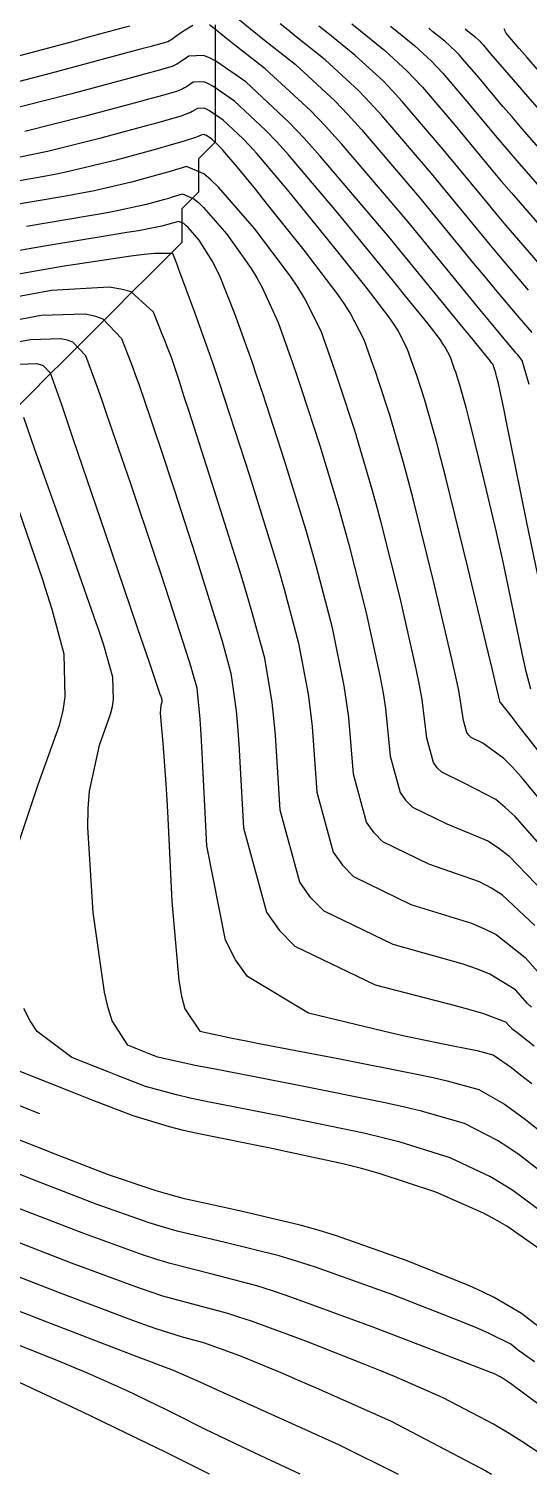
# Model space of a CAD drawing. Header units: metres. Extents: x 837475 to 838479, y 1189012 to 1191015.
# Drawn here: x 838031.8 to 838061.6, y 1189013.9 to 1189100.2 of the extents above; entities that cross this region are included whole.
import ezdxf

# ---------------------------------------------------------------- set-up
doc = ezdxf.new("R2010")
doc.units = ezdxf.units.M
doc.header["$LTSCALE"] = 0.3
for name, color, linetype in [('COTAS 10', 1, 'Continuous'), ('COTAS INT', 252, 'Continuous'), ('DRENAJE', 5, 'Continuous')]:
    doc.layers.add(name, color=color, linetype=linetype)

msp = doc.modelspace()

# ---------------------------------------------------------------- linework, layer by layer
at = {"layer": 'COTAS 10'}
for points, elevation in [([(838062.227, 1189086.254), (838060.295, 1189088.497), (838059.694, 1189089.21), (838059.064, 1189089.962), (838056.548, 1189093.009), (838054.094, 1189095.886), (838053.503, 1189096.531), (838052.951, 1189097.111), (838051.274, 1189098.656), (838049.646, 1189099.961), (838049.124, 1189100.389)], 1790), ([(838062.161, 1189097.819), (838061.561, 1189098.504), (838061.078, 1189099.057), (838060.304, 1189099.955), (838060.286, 1189099.999), (838060.28, 1189100.014), (838060.273, 1189100.031), (838060.245, 1189100.102), (838060.203, 1189100.192), (838060.189, 1189100.22)], 1800), ([(838061.783, 1189060.765), (838061.506, 1189061.826), (838061.402, 1189062.284), (838061.285, 1189062.813), (838060.765, 1189065.312), (838060.121, 1189068.368), (838059.926, 1189069.248), (838059.725, 1189070.141), (838058.94, 1189073.488), (838058.22, 1189076.417), (838058.06, 1189077.047), (838057.917, 1189077.599), (838057.54, 1189078.94), (838057.292, 1189079.701), (838057.229, 1189079.887), (838057.169, 1189080.063), (838056.976, 1189080.609), (838056.665, 1189081.203), (838056.532, 1189081.409), (838056.378, 1189081.633), (838055.65, 1189082.592), (838054.303, 1189084.256), (838053.759, 1189084.925), (838053.14, 1189085.684), (838050.286, 1189089.178), (838047.303, 1189092.694), (838046.603, 1189093.468), (838045.958, 1189094.154), (838044.082, 1189095.91), (838042.779, 1189096.806), (838042.494, 1189096.95), (838042.243, 1189097.049), (838041.61, 1189097.032), (838041.205, 1189096.76), (838041.096, 1189096.698), (838040.989, 1189096.642), (838040.616, 1189096.488), (838039.563, 1189096.19), (838039.027, 1189096.044), (838038.385, 1189095.869), (838035.187, 1189095.008), (838031.551, 1189094.089)], 1780), ([(838062.026, 1189046.655), (838060.089, 1189048.458), (838059.429, 1189048.873), (838058.716, 1189049.252), (838055.691, 1189050.321), (838052.948, 1189051.65), (838052.412, 1189052.194), (838051.972, 1189052.815), (838051.19, 1189055.691), (838050.904, 1189059.084), (838050.778, 1189060.03), (838050.631, 1189060.979), (838049.928, 1189064.429), (838048.981, 1189068.073), (838048.68, 1189069.144), (838048.362, 1189070.242), (838047.074, 1189074.429), (838045.768, 1189078.429), (838045.439, 1189079.408), (838045.125, 1189080.331), (838044.106, 1189083.202), (838043.213, 1189085.402), (838042.978, 1189085.902), (838042.748, 1189086.356), (838041.961, 1189087.602), (838041.316, 1189088.345), (838041.175, 1189088.481), (838041.05, 1189088.587), (838040.737, 1189088.717), (838040.459, 1189088.634), (838040.357, 1189088.605), (838040.244, 1189088.573), (838039.742, 1189088.437), (838038.335, 1189088.163), (838037.65, 1189088.045), (838036.838, 1189087.909), (838032.841, 1189087.264), (838028.444, 1189086.492)], 1770), ([(838031.26, 1189080.186), (838032.254, 1189080.219), (838032.464, 1189080.174), (838032.646, 1189080.105), (838033.068, 1189079.661), (838033.717, 1189077.83), (838034.042, 1189076.886), (838034.43, 1189075.754), (838036.356, 1189070.089), (838038.264, 1189064.462), (838038.64, 1189063.353), (838038.951, 1189062.439), (838039.525, 1189060.763), (838039.645, 1189060.419), (838039.67, 1189060.345), (838039.691, 1189060.28), (838039.737, 1189060.123), (838039.74, 1189060.013), (838039.735, 1189059.978), (838039.726, 1189059.94), (838039.671, 1189059.788), (838039.643, 1189059.342), (838039.653, 1189059.119), (838039.669, 1189058.854), (838039.788, 1189057.538), (838039.972, 1189055.117), (838040.03, 1189054.155), (838040.09, 1189053.067), (838040.332, 1189048.082), (838040.748, 1189043.359), (838040.918, 1189042.436), (838041.113, 1189041.679), (838042.012, 1189040.332), (838043.935, 1189039.921), (838044.774, 1189039.753), (838045.745, 1189039.563), (838050.361, 1189038.681), (838054.973, 1189037.773), (838055.942, 1189037.566), (838056.777, 1189037.378), (838058.681, 1189036.858), (838060.2, 1189035.975), (838060.792, 1189035.557), (838061.458, 1189035.065), (838064.485, 1189032.662)], 1760), ([(838062.28, 1189022.642), (838061.228, 1189023.467), (838059.594, 1189024.433), (838058.903, 1189024.762), (838058.11, 1189025.117), (838054.386, 1189026.624), (838050.177, 1189028.103), (838049.079, 1189028.441), (838048.009, 1189028.748), (838044.386, 1189029.598), (838041.094, 1189030.322), (838040.233, 1189030.55), (838039.394, 1189030.791), (838036.545, 1189031.757), (838033.366, 1189032.993), (838032.318, 1189033.404), (838031.197, 1189033.843)], 1750), ([(838027.927, 1189024.877), (838032.862, 1189022.969), (838037.371, 1189021.232), (838038.238, 1189020.899), (838038.939, 1189020.63), (838040.09, 1189020.197), (838040.183, 1189020.173), (838040.217, 1189020.162), (838040.254, 1189020.15), (838040.416, 1189020.09), (838042.048, 1189019.362), (838043.012, 1189018.927), (838044.197, 1189018.392), (838050.326, 1189015.619), (838053.851, 1189013.872)], 1740)]:
    msp.add_lwpolyline(points, dxfattribs=dict(at, elevation=elevation))
at = {"layer": 'COTAS INT'}
for points, elevation in [([(838000, 1189102.478), (838004.162, 1189099.813), (838004.937, 1189099.27), (838010.816, 1189097.949), (838016.733, 1189096.698), (838017.921, 1189096.477), (838018.913, 1189096.311), (838020.868, 1189096.164), (838021.661, 1189096.371), (838021.921, 1189096.428), (838022.198, 1189096.484), (838023.342, 1189096.685), (838025.229, 1189097.08), (838025.974, 1189097.258), (838026.815, 1189097.467), (838030.657, 1189098.47), (838034.475, 1189099.495), (838035.302, 1189099.718), (838036.028, 1189099.915), (838037.818, 1189100.403)], 1786), ([(838043.827, 1189101.218), (838045.041, 1189100.215), (838045.446, 1189099.889), (838045.88, 1189099.541), (838047.698, 1189098.105), (838050.062, 1189095.926), (838050.841, 1189095.109), (838051.674, 1189094.2), (838055.133, 1189090.144), (838058.361, 1189086.21), (838059.049, 1189085.378), (838059.647, 1189084.658), (838061.062, 1189082.984), (838061.831, 1189082.086)], 1786), ([(838041.585, 1189100.425), (838041.137, 1189100.153), (838041.025, 1189100.081), (838040.917, 1189100.011), (838040.571, 1189099.767), (838040.307, 1189099.576), (838040.252, 1189099.538), (838040.205, 1189099.506), (838040.097, 1189099.445), (838039.03, 1189099.157), (838038.378, 1189098.982), (838037.57, 1189098.765), (838033.365, 1189097.637), (838028.837, 1189096.46)], 1784), ([(838061.677, 1189078.972), (838061.254, 1189080.401), (838060.996, 1189080.738), (838060.914, 1189080.839), (838060.828, 1189080.943), (838060.48, 1189081.349), (838059.323, 1189082.738), (838058.727, 1189083.463), (838058.01, 1189084.335), (838054.426, 1189088.711), (838050.464, 1189093.357), (838049.51, 1189094.399), (838048.617, 1189095.334), (838045.91, 1189097.83), (838043.998, 1189099.33), (838043.607, 1189099.639), (838043.276, 1189099.9), (838042.583, 1189100.459)], 1784), ([(838061.644, 1189084.619), (838059.971, 1189086.577), (838059.371, 1189087.294), (838058.712, 1189088.086), (838055.841, 1189091.576), (838052.884, 1189095.043), (838052.172, 1189095.82), (838051.506, 1189096.518), (838049.486, 1189098.381), (838047.763, 1189099.751), (838047.285, 1189100.139), (838046.806, 1189100.531)], 1788), ([(838051.097, 1189100.525), (838051.611, 1189100.102), (838053.062, 1189098.931), (838054.395, 1189097.703), (838054.835, 1189097.242), (838055.305, 1189096.729), (838057.255, 1189094.442), (838059.415, 1189091.838), (838060.016, 1189091.125), (838060.619, 1189090.417), (838062.809, 1189087.889)], 1792), ([(838053.391, 1189100.39), (838053.773, 1189100.075), (838054.85, 1189099.207), (838055.84, 1189098.295), (838056.166, 1189097.953), (838056.515, 1189097.572), (838057.963, 1189095.874), (838059.766, 1189093.713), (838060.338, 1189093.041), (838060.943, 1189092.336), (838063.391, 1189089.524)], 1794), ([(838063.973, 1189091.158), (838061.267, 1189094.256), (838060.661, 1189094.957), (838060.117, 1189095.589), (838058.67, 1189097.307), (838057.725, 1189098.415), (838057.497, 1189098.664), (838057.284, 1189098.887), (838056.638, 1189099.482), (838055.935, 1189100.049), (838055.686, 1189100.255)], 1796), ([(838057.853, 1189100.225), (838057.981, 1189100.119), (838058.097, 1189100.023), (838058.426, 1189099.758), (838058.729, 1189099.479), (838058.828, 1189099.374), (838058.935, 1189099.258), (838059.378, 1189098.739), (838060.468, 1189097.465), (838060.983, 1189096.872), (838061.591, 1189096.176), (838064.555, 1189092.793)], 1798), ([(838062.597, 1189065.682), (838061.545, 1189070.733), (838060.548, 1189075.647), (838060.347, 1189076.629), (838060.178, 1189077.446), (838059.842, 1189079.03), (838059.735, 1189079.466), (838059.711, 1189079.56), (838059.69, 1189079.642), (838059.634, 1189079.842), (838059.597, 1189079.955), (838059.587, 1189079.983), (838059.578, 1189080.009), (838059.55, 1189080.091), (838059.503, 1189080.179), (838059.483, 1189080.21), (838059.46, 1189080.243), (838059.352, 1189080.386), (838058.348, 1189081.616), (838057.76, 1189082.335), (838057.038, 1189083.219), (838053.313, 1189087.775), (838049.202, 1189092.621), (838048.237, 1189093.686), (838047.348, 1189094.632), (838044.764, 1189097.052), (838042.967, 1189098.286), (838042.575, 1189098.485), (838042.229, 1189098.622), (838041.357, 1189098.599), (838040.855, 1189098.242), (838040.741, 1189098.168), (838040.638, 1189098.104), (838040.356, 1189097.967), (838039.296, 1189097.674), (838038.702, 1189097.513), (838037.978, 1189097.317), (838034.276, 1189096.323), (838030.194, 1189095.275)], 1782), ([(838064.364, 1189054.338), (838061.612, 1189057.871), (838061.086, 1189058.546), (838060.661, 1189059.088), (838059.979, 1189059.952), (838059.965, 1189059.958), (838059.962, 1189059.961), (838059.96, 1189059.964), (838059.956, 1189059.979), (838059.658, 1189061.225), (838059.471, 1189062.004), (838059.237, 1189062.972), (838058.015, 1189068.038), (838056.697, 1189073.401), (838056.404, 1189074.557), (838056.14, 1189075.57), (838055.447, 1189078.038), (838054.987, 1189079.447), (838054.871, 1189079.791), (838054.76, 1189080.117), (838054.402, 1189081.128), (838053.827, 1189082.228), (838053.58, 1189082.609), (838053.295, 1189083.023), (838051.948, 1189084.797), (838050.258, 1189086.895), (838049.757, 1189087.514), (838049.241, 1189088.15), (838047.259, 1189090.582), (838045.404, 1189092.768), (838044.969, 1189093.249), (838044.567, 1189093.676), (838043.401, 1189094.768), (838042.59, 1189095.325), (838042.413, 1189095.415), (838042.257, 1189095.477), (838041.864, 1189095.466), (838041.554, 1189095.279), (838041.451, 1189095.229), (838041.34, 1189095.18), (838040.875, 1189095.009), (838039.829, 1189094.707), (838039.352, 1189094.575), (838038.793, 1189094.422), (838036.098, 1189093.694), (838032.908, 1189092.904), (838032.037, 1189092.712), (838031.171, 1189092.531)], 1778), ([(838063.78, 1189052.417), (838061.231, 1189055.518), (838060.672, 1189056.127), (838060.175, 1189056.629), (838058.907, 1189057.544), (838058.211, 1189057.881), (838058.075, 1189058.019), (838057.963, 1189058.177), (838057.765, 1189058.907), (838057.47, 1189060.689), (838057.297, 1189061.511), (838057.086, 1189062.474), (838055.994, 1189067.136), (838054.768, 1189072.069), (838054.473, 1189073.204), (838054.196, 1189074.238), (838053.354, 1189077.136), (838052.682, 1189079.192), (838052.513, 1189079.695), (838052.351, 1189080.17), (838051.828, 1189081.646), (838050.988, 1189083.252), (838050.628, 1189083.808), (838050.212, 1189084.413), (838048.246, 1189087.003), (838046.213, 1189089.535), (838045.755, 1189090.104), (838045.343, 1189090.615), (838044.232, 1189091.985), (838043.505, 1189092.842), (838043.334, 1189093.031), (838043.177, 1189093.198), (838042.719, 1189093.626), (838042.402, 1189093.845), (838042.332, 1189093.88), (838042.271, 1189093.904), (838042.117, 1189093.9), (838041.904, 1189093.797), (838041.806, 1189093.759), (838041.691, 1189093.717), (838041.134, 1189093.53), (838040.095, 1189093.224), (838039.676, 1189093.106), (838039.201, 1189092.974), (838037.009, 1189092.38), (838034.264, 1189091.719), (838033.44, 1189091.545), (838032.588, 1189091.376), (838029.279, 1189090.797)], 1776), ([(838063.195, 1189050.496), (838060.851, 1189053.164), (838060.257, 1189053.709), (838059.688, 1189054.17), (838057.835, 1189055.136), (838056.456, 1189055.804), (838056.187, 1189056.078), (838055.966, 1189056.39), (838055.573, 1189057.835), (838055.281, 1189060.154), (838055.124, 1189061.017), (838054.934, 1189061.976), (838053.972, 1189066.234), (838052.839, 1189070.737), (838052.542, 1189071.85), (838052.251, 1189072.906), (838051.26, 1189076.234), (838050.378, 1189078.938), (838050.155, 1189079.6), (838049.942, 1189080.224), (838049.254, 1189082.165), (838048.262, 1189084.137), (838047.858, 1189084.781), (838047.398, 1189085.468), (838045.27, 1189088.301), (838043.132, 1189090.76), (838042.665, 1189091.211), (838042.253, 1189091.561), (838041.216, 1189091.995), (838040.296, 1189091.719), (838039.957, 1189091.623), (838039.581, 1189091.518), (838037.92, 1189091.065), (838035.621, 1189090.534), (838034.844, 1189090.379), (838034.005, 1189090.22), (838030.466, 1189089.619)], 1774), ([(838031.653, 1189088.442), (838035.422, 1189089.065), (838036.247, 1189089.212), (838036.978, 1189089.349), (838038.831, 1189089.751), (838039.912, 1189090.046), (838040.157, 1189090.114), (838040.378, 1189090.177), (838040.977, 1189090.356), (838041.652, 1189090.074), (838041.92, 1189089.846), (838042.224, 1189089.553), (838043.616, 1189087.952), (838045.073, 1189085.912), (838045.418, 1189085.342), (838045.737, 1189084.769), (838046.68, 1189082.683), (838047.534, 1189080.277), (838047.797, 1189079.504), (838048.073, 1189078.683), (838049.167, 1189075.332), (838050.307, 1189071.574), (838050.611, 1189070.497), (838050.91, 1189069.405), (838051.95, 1189065.332), (838052.782, 1189061.477), (838052.951, 1189060.524), (838053.093, 1189059.619), (838053.381, 1189056.763), (838053.969, 1189054.602), (838054.299, 1189054.136), (838054.702, 1189053.727), (838056.763, 1189052.728), (838059.202, 1189051.711), (838059.843, 1189051.291), (838060.47, 1189050.811), (838062.61, 1189048.576)], 1772), ([(838029.134, 1189085.229), (838033.783, 1189086.048), (838037.888, 1189086.656), (838038.678, 1189086.756), (838039.318, 1189086.825), (838040.377, 1189086.824), (838040.626, 1189086.162), (838040.756, 1189085.814), (838040.911, 1189085.395), (838041.692, 1189083.286), (838042.775, 1189080.224), (838043.121, 1189079.203), (838043.488, 1189078.108), (838044.981, 1189073.527), (838046.417, 1189068.91), (838046.749, 1189067.791), (838047.052, 1189066.741), (838047.906, 1189063.527), (838048.479, 1189060.481), (838048.604, 1189059.537), (838048.716, 1189058.549), (838048.998, 1189054.62), (838049.975, 1189051.027), (838050.524, 1189050.253), (838051.194, 1189049.573), (838054.62, 1189047.913), (838058.229, 1189046.793), (838059.015, 1189046.455), (838059.708, 1189046.104), (838061.441, 1189044.734), (838062.673, 1189043.347)], 1768), ([(838061.813, 1189041.774), (838061.589, 1189041.989), (838060.856, 1189042.814), (838059.328, 1189043.751), (838058.601, 1189044.037), (838057.743, 1189044.334), (838053.548, 1189045.505), (838049.44, 1189047.496), (838048.636, 1189048.311), (838047.978, 1189049.24), (838046.806, 1189053.548), (838046.527, 1189058.014), (838046.431, 1189059.043), (838046.327, 1189059.982), (838045.884, 1189062.625), (838045.123, 1189065.409), (838044.818, 1189066.438), (838044.473, 1189067.578), (838042.887, 1189072.625), (838041.365, 1189077.361), (838041.06, 1189078.304), (838040.805, 1189079.089), (838040.305, 1189080.593), (838040.038, 1189081.29), (838039.93, 1189081.566), (838039.807, 1189081.877), (838039.242, 1189083.299), (838037.906, 1189084.503), (838037.298, 1189084.677), (838036.586, 1189084.781), (838033.152, 1189084.582), (838029.242, 1189083.873)], 1766), ([(838029.372, 1189082.524), (838032.521, 1189083.117), (838035.164, 1189083.204), (838035.723, 1189083.084), (838036.207, 1189082.901), (838037.33, 1189081.72), (838037.983, 1189080.021), (838038.17, 1189079.512), (838038.36, 1189078.986), (838039.07, 1189076.946), (838039.92, 1189074.392), (838040.198, 1189073.543), (838040.495, 1189072.631), (838041.723, 1189068.823), (838042.872, 1189065.172), (838043.119, 1189064.36), (838043.336, 1189063.633), (838043.862, 1189061.723), (838044.175, 1189059.484), (838044.258, 1189058.55), (838044.339, 1189057.479), (838044.615, 1189052.476), (838045.981, 1189047.453), (838046.749, 1189046.369), (838047.685, 1189045.419), (838052.476, 1189043.097), (838057.256, 1189041.875), (838058.187, 1189041.619), (838058.947, 1189041.398), (838060.272, 1189040.893), (838060.504, 1189040.631), (838060.576, 1189040.563), (838060.65, 1189040.497), (838060.943, 1189040.272), (838061.979, 1189039.455)], 1764), ([(838061.831, 1189037.191), (838061.169, 1189037.716), (838060.617, 1189038.146), (838059.54, 1189038.905), (838058.877, 1189039.086), (838058.586, 1189039.152), (838058.248, 1189039.224), (838056.641, 1189039.54), (838054.23, 1189040.045), (838053.387, 1189040.236), (838052.466, 1189040.449), (838048.504, 1189041.404), (838044.858, 1189043.606), (838044.136, 1189044.606), (838043.539, 1189045.775), (838042.423, 1189051.404), (838042.15, 1189056.944), (838042.085, 1189058.056), (838042.024, 1189058.986), (838041.84, 1189060.821), (838041.589, 1189061.731), (838041.486, 1189062.077), (838041.368, 1189062.464), (838040.821, 1189064.204), (838039.979, 1189066.778), (838039.675, 1189067.691), (838039.34, 1189068.692), (838037.878, 1189073.03), (838036.457, 1189077.189), (838036.148, 1189078.077), (838035.876, 1189078.851), (838035.199, 1189080.69), (838034.426, 1189081.503), (838034.093, 1189081.629), (838033.709, 1189081.711), (838031.891, 1189081.651), (838029.724, 1189081.244)], 1762), ([(838063.834, 1189030.823), (838061.085, 1189032.938), (838060.414, 1189033.398), (838059.782, 1189033.803), (838057.822, 1189034.811), (838055.251, 1189035.562), (838054.233, 1189035.804), (838053.083, 1189036.062), (838047.822, 1189037.118), (838042.818, 1189038.076), (838041.828, 1189038.272), (838041.011, 1189038.438), (838039.492, 1189038.787), (838038.974, 1189038.989), (838038.789, 1189039.061), (838038.585, 1189039.142), (838037.697, 1189039.492), (838036.769, 1189040.951), (838036.539, 1189041.731), (838036.322, 1189042.673), (838035.638, 1189047.432), (838035.326, 1189052.507), (838035.344, 1189053.648), (838035.407, 1189054.675), (838036.01, 1189057.432), (838036.68, 1189059.278), (838036.785, 1189059.731), (838036.855, 1189060.158), (838036.819, 1189061.491), (838036.263, 1189063.389), (838036.006, 1189064.174), (838035.704, 1189065.07), (838034.243, 1189069.243), (838032.755, 1189073.416), (838032.437, 1189074.313), (838032.159, 1189075.099), (838031.496, 1189077.003)], 1758), ([(838031.047, 1189051.197), (838032.35, 1189055.077), (838033.634, 1189058.616), (838033.836, 1189059.484), (838033.97, 1189060.303), (838033.9, 1189062.858), (838033.184, 1189065.523), (838032.911, 1189066.412), (838032.606, 1189067.366), (838031.236, 1189071.358)], 1756), ([(838063.182, 1189028.984), (838060.712, 1189030.812), (838060.036, 1189031.239), (838059.364, 1189031.632), (838056.963, 1189032.765), (838053.983, 1189033.697), (838052.945, 1189033.964), (838051.814, 1189034.234), (838046.963, 1189035.238), (838042.387, 1189036.137), (838041.43, 1189036.341), (838040.607, 1189036.526), (838038.755, 1189037.03), (838037.488, 1189037.523), (838037.034, 1189037.701), (838036.535, 1189037.897), (838034.36, 1189038.755), (838032.295, 1189040.318), (838031.865, 1189040.958), (838031.497, 1189041.688)], 1756), ([(838027.685, 1189037.282), (838032.434, 1189035.409)], 1752), ([(838062.531, 1189027.145), (838060.34, 1189028.685), (838059.659, 1189029.08), (838058.946, 1189029.46), (838056.104, 1189030.718), (838052.714, 1189031.833), (838051.656, 1189032.123), (838050.546, 1189032.405), (838046.104, 1189033.358), (838041.956, 1189034.199), (838041.031, 1189034.411), (838040.202, 1189034.614), (838038.018, 1189035.272), (838036.001, 1189036.058), (838035.279, 1189036.341), (838034.484, 1189036.653), (838031.022, 1189038.018)], 1754), ([(838062.005, 1189020.577), (838061.38, 1189021.012), (838061.222, 1189021.128), (838061.07, 1189021.24), (838060.577, 1189021.628), (838059.221, 1189022.306), (838058.526, 1189022.602), (838057.692, 1189022.946), (838053.527, 1189024.578), (838048.909, 1189026.239), (838047.79, 1189026.6), (838046.74, 1189026.92), (838043.527, 1189027.718), (838040.663, 1189028.384), (838039.834, 1189028.62), (838038.989, 1189028.879), (838035.808, 1189029.999), (838032.278, 1189031.37), (838031.213, 1189031.786)], 1748), ([(838062.356, 1189017.947), (838060.557, 1189019.281), (838060.151, 1189019.555), (838060.05, 1189019.618), (838059.953, 1189019.676), (838059.643, 1189019.838), (838058.348, 1189020.349), (838057.631, 1189020.626), (838056.758, 1189020.963), (838052.31, 1189022.668), (838047.508, 1189024.425), (838046.412, 1189024.794), (838045.417, 1189025.112), (838042.668, 1189025.838), (838040.232, 1189026.446), (838039.435, 1189026.69), (838038.585, 1189026.967), (838035.072, 1189028.242), (838031.19, 1189029.747)], 1746), ([(838064.155, 1189013.872), (838061.468, 1189015.686), (838060.484, 1189016.298), (838059.546, 1189016.857), (838056.537, 1189018.432), (838053.631, 1189019.697), (838052.758, 1189020.06), (838051.855, 1189020.429), (838048.346, 1189021.808), (838045.09, 1189023), (838044.347, 1189023.25), (838043.672, 1189023.466), (838041.808, 1189023.957), (838039.801, 1189024.507), (838039.036, 1189024.759), (838038.18, 1189025.055), (838034.335, 1189026.484), (838030.103, 1189028.124)], 1744), ([(838029.015, 1189026.501), (838033.599, 1189024.727), (838037.776, 1189023.143), (838038.637, 1189022.829), (838039.37, 1189022.569), (838040.949, 1189022.077), (838041.928, 1189021.819), (838042.282, 1189021.706), (838042.672, 1189021.575), (838044.381, 1189020.949), (838046.952, 1189019.895), (838047.885, 1189019.494), (838048.914, 1189019.044), (838053.432, 1189017.025), (838059.087, 1189014.075), (838059.429, 1189013.872)], 1742), ([(838048.006, 1189013.872), (838047.099, 1189014.286), (838045.951, 1189014.818), (838044.93, 1189015.295), (838042.301, 1189016.564), (838040.489, 1189017.472), (838039.983, 1189017.722), (838039.476, 1189017.971), (838037.632, 1189018.865), (838035.297, 1189019.906), (838034.48, 1189020.248), (838033.589, 1189020.613), (838029.758, 1189022.125)], 1738), ([(838042.583, 1189013.872), (838041.035, 1189014.648), (838039.965, 1189015.177), (838038.891, 1189015.705), (838034.987, 1189017.597), (838031.278, 1189019.323)], 1736)]:
    msp.add_lwpolyline(points, dxfattribs=dict(at, elevation=elevation))
at = {"layer": 'DRENAJE'}
msp.add_polyline3d([(838042.932, 1189100.456, 1784.454), (838042.932, 1189099.456, 1783.362), (838042.932, 1189098.456, 1782.229), (838042.932, 1189097.457, 1781.011), (838042.932, 1189096.457, 1779.768), (838042.932, 1189095.457, 1778.532), (838042.932, 1189094.458, 1777.326), (838042.932, 1189093.458, 1776.216), (838041.933, 1189092.459, 1774.844), (838041.933, 1189091.459, 1773.788), (838041.933, 1189090.459, 1772.712), (838040.933, 1189089.46, 1771.143), (838040.933, 1189088.46, 1770.113), (838040.933, 1189087.46, 1769.173), (838039.933, 1189086.461, 1768.067), (838038.934, 1189085.461, 1767.086), (838037.934, 1189084.461, 1766.063), (838036.934, 1189083.462, 1764.875), (838035.935, 1189082.462, 1763.637), (838034.935, 1189081.462, 1762.375), (838033.935, 1189080.463, 1761.13), (838032.936, 1189079.463, 1759.93), (838031.936, 1189078.463, 1758.811), (838030.936, 1189077.464, 1757.956)], dxfattribs=at)

doc.saveas('drawing.dxf')
